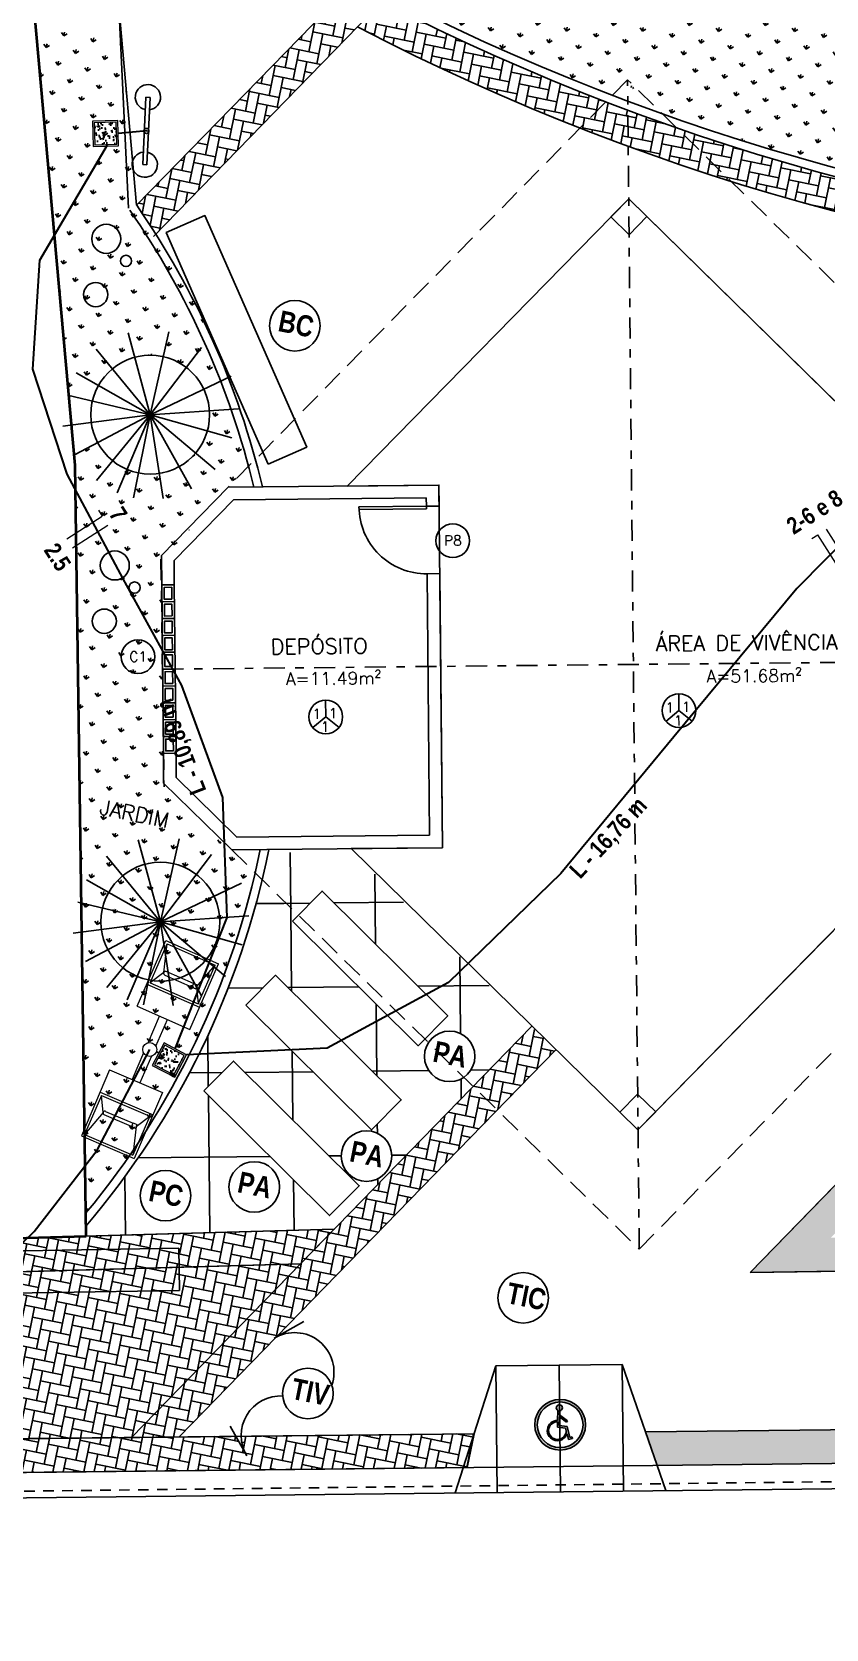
# Model space of a CAD drawing. Header units: millimetres. Extents: x 2181 to 2351, y -493 to -361.
# Drawn here: x 2197.59 to 2207.01, y -463.07 to -444.13 of the extents above; entities that cross this region are included whole.
import ezdxf
from ezdxf.enums import TextEntityAlignment as Align

# ---------------------------------------------------------------- set-up
doc = ezdxf.new("R2010")
doc.units = ezdxf.units.MM
doc.header["$LTSCALE"] = 0.5
doc.header["$MEASUREMENT"] = 0
for name, pattern in [('DASHDOT', [1, 0.5, -0.25, 0, -0.25]), ('DASHED', [0.75, 0.5, -0.25]), ('HIDDEN', [0.375, 0.25, -0.125])]:
    doc.linetypes.add(name, pattern=pattern)
for name, color, linetype in [('1', 1, 'CONTINUOUS'), ('DEMOLIR', 253, 'HIDDEN'), ('EIXO', 253, 'DASHDOT'), ('HACH', 8, 'CONTINUOUS'), ('HACHURA', 253, 'CONTINUOUS'), ('LAY', 7, 'CONTINUOUS'), ('P01', 1, 'CONTINUOUS'), ('P1', 1, 'CONTINUOUS'), ('P2', 2, 'CONTINUOUS'), ('P3', 3, 'CONTINUOUS'), ('P6', 4, 'CONTINUOUS'), ('PROJEÇÃO', 1, 'DASHED'), ('PVISTA', 1, 'CONTINUOUS'), ('TEXT', 3, 'CONTINUOUS'), ('TEXTO', 3, 'CONTINUOUS'), ('VEGETAÇÃO', 2, 'CONTINUOUS')]:
    doc.layers.add(name, color=color, linetype=linetype)
for name, color, linetype, lineweight in [('ALVENARIA', 4, 'CONTINUOUS', 40), ('Det', 3, 'CONTINUOUS', 9), ('EL-Fios', 7, 'CONTINUOUS', 20), ('EL-Textos fios', 7, 'CONTINUOUS', 20), ('ELETRODUTO', 4, 'CONTINUOUS', 30)]:
    doc.layers.add(name, color=color, linetype=linetype, lineweight=lineweight)
doc.styles.add('ARIAL', font='ARIALNB.TTF')
doc.styles.add('ROMANS', font='romans')
pattern_1 = [(78.57352, (216.0101, 199.7031), (-0.138251635, 0.208294228), [0.046875, -0.30667839]), (33.57352, (216.0101, 199.7031), (-0.138251635, 0.208294228), [0.046875, -0.203125]), (123.57352, (216.0101, 199.7031), (-0.208294228, -0.138251635), [0.046875, -0.203125])]
pattern_2 = [(78.57352, (216.0101, 199.7031), (-0.093848322, 0.1413948106), [0.36, -0.12]), (168.57352, (216.03388, 199.82072), (-0.093848322, 0.1413948106), [0.36, -0.12])]
pattern_3 = [(0.57352, (216.0101, 199.7031), (-0.01000964, 0.9999499), []), (90.57352, (216.0101, 199.7031), (-0.9999499, -0.01000964), [])]

# ---------------------------------------------------------------- blocks, each defined once
blk = doc.blocks.new('A$C44756B37')
at = {"layer": 'PVISTA'}
for p, q in [((0.126, 0.484), (0.143, 0.324)), ((0.146, 0.304), (0.155, 0.219)), ((0.155, 0.483), (0.162, 0.42)), ((0.162, 0.42), (0.302, 0.338)), ((0.166, 0.385), (0.181, 0.248)), ((0.166, 0.385), (0.287, 0.314)), ((0.302, 0.338), (0.287, 0.314)), ((0.155, 0.219), (0.287, 0.219)), ((0.181, 0.248), (0.306, 0.248)), ((0.287, 0.219), (0.304, 0.177)), ((0.306, 0.248), (0.375, 0.079)), ((0.322, 0.133), (0.359, 0.042)), ((0.359, 0.042), (0.42, 0.067)), ((0.375, 0.079), (0.409, 0.093)), ((0.409, 0.093), (0.42, 0.067))]:
    blk.add_line(p, q, dxfattribs=at)
blk.add_lwpolyline([(0.146, 0.304, 2.388986), (0.304, 0.177, -0.830114)], format="xyb", dxfattribs=at)
for centre, radius, start, end in [((0.143, 0.53), 0.0491, 284.7935, 250.3107), ((0.162, 0.163), 0.163, 96.6867, 349.3931)]:
    blk.add_arc(centre, radius, start, end, dxfattribs=at)
blk = doc.blocks.new('A$C6E743D22')
at = {"layer": '1', "ltscale": 3}
h = blk.add_hatch(color=256, dxfattribs=at)
h.paths.add_polyline_path([(0, 0.408, 1), (0.816, 0.408, 1)])
h.paths.add_polyline_path([(0.776, 0.408, -1), (0.04, 0.408, -1)], flags=16)
h.paths.add_polyline_path([(0.624, 0.24), (0.635, 0.213), (0.574, 0.188), (0.537, 0.279, -0.360974), (0.377, 0.147, -0.943286), (0.359, 0.471), (0.341, 0.631, -6.596073), (0.37, 0.63), (0.377, 0.567), (0.517, 0.485), (0.502, 0.46), (0.381, 0.531), (0.396, 0.395), (0.522, 0.395), (0.59, 0.226)], flags=0)
h.paths.add_polyline_path([(0.519, 0.324, -2.386956), (0.361, 0.451), (0.37, 0.366), (0.502, 0.366)], flags=0)
h = blk.add_hatch(color=256, dxfattribs=at)
h.paths.add_polyline_path([(0.37, 0.63), (0.377, 0.567), (0.517, 0.485), (0.502, 0.46), (0.381, 0.531), (0.396, 0.395), (0.522, 0.395), (0.59, 0.226), (0.624, 0.24), (0.635, 0.213), (0.574, 0.188), (0.537, 0.279, -0.360974), (0.377, 0.147, -0.943286), (0.359, 0.471), (0.341, 0.631, -6.596073)])
h.paths.add_polyline_path([(0.519, 0.324), (0.502, 0.366), (0.37, 0.366), (0.361, 0.451, 2.386956)])
at = {"layer": 'TEXT'}
for radius in [0.408, 0.368]:
    blk.add_circle((0.408, 0.408), radius, dxfattribs=at)
at = {"layer": 'HACH', "ltscale": 3}
blk.add_blockref('A$C44756B37', (0.215, 0.147), dxfattribs=at)
blk = doc.blocks.new('A$C206D7CE9')
at = {"layer": 'HACH', "ltscale": 3, "xscale": 5.510876380422942, "yscale": 5.510876380422942, "zscale": 5.510876380422942}
blk.add_blockref('A$C6E743D22', (0, 0), dxfattribs=at)
blk = doc.blocks.new('A$C53B24436')
at = {"layer": 'PVISTA', "xscale": 0.2675669915776192, "yscale": 0.2675669915776192, "zscale": 0.2675669915776192, "rotation": 16.99718398011538}
blk.add_blockref('A$C206D7CE9', (-0.065, 0.028), dxfattribs=at)
blk = doc.blocks.new('FG')
at = {"layer": 'Det', "color": 7}
for p, q in [((-0.084, 0.678), (0.759, 0.783)), ((0.759, 0.783), (0.844, 0.105)), ((0.759, 0.783), (0.844, 0.105)), ((-0.9, 0.573), (-1.743, 0.462)), ((-0.9, 0.573), (-0.811, -0.104)), ((-0.084, 0.678), (0, 0)), ((0.2, 0.713), (0.284, 0.035)), ((0.233, 0.687), (0.733, 0.749)), ((0.42, 0.611), (0.233, 0.687)), ((0.233, 0.687), (0.31, 0.069)), ((0.401, 0.586), (0.445, 0.235)), ((0.42, 0.611), (0.733, 0.749)), ((0.488, 0.241), (0.445, 0.592)), ((0.733, 0.749), (0.81, 0.131)), ((-1.743, 0.462), (-1.654, -0.215)), ((-1.743, 0.462), (-1.654, -0.215)), ((-1.209, 0.502), (-1.709, 0.437)), ((-1.371, 0.381), (-1.709, 0.437)), ((-1.709, 0.437), (-1.628, -0.181)), ((-1.371, 0.381), (-1.209, 0.502)), ((-1.209, 0.502), (-1.128, -0.115)), ((-1.184, 0.536), (-1.094, -0.141)), ((-0.389, 0.346), (-0.048, 0.389)), ((-1.344, 0.006), (-1.39, 0.357)), ((-1.347, 0.363), (-1.3, 0.012)), ((-0.521, 0.329), (-0.862, 0.284)), ((-0.508, 0.23), (-0.849, 0.185)), ((-0.377, 0.247), (-0.036, 0.289)), ((0, 0), (0.844, 0.105)), ((0.473, 0.188), (0.31, 0.069)), ((0.31, 0.069), (0.81, 0.131)), ((0.473, 0.188), (0.81, 0.131)), ((-0.811, -0.104), (-1.654, -0.215)), ((-1.316, -0.04), (-1.628, -0.181)), ((-1.128, -0.115), (-1.628, -0.181)), ((-1.316, -0.04), (-1.128, -0.115))]:
    blk.add_line(p, q, dxfattribs=at)
for points in [[(0.448, 0.185), (0.497, 0.191), (0.491, 0.241), (0.442, 0.235)], [(-1.291, -0.037), (-1.34, -0.044), (-1.347, 0.006), (-1.297, 0.012)]]:
    blk.add_lwpolyline(points, close=True, dxfattribs=at)
blk.add_circle((-0.449, 0.288), 0.0829, dxfattribs=at)
for centre, start, end in [((0.423, 0.589), 7.0793, 187.0793), ((-1.368, 0.36), 7.5067, 187.5067)]:
    blk.add_arc(centre, 0.022, start, end, dxfattribs=at)
blk = doc.blocks.new('POSTE_pl')
at = {"layer": 'LAY'}
for p, q in [((768.303, -562.559), (769.103, -562.559)), ((768.303, -562.559), (768.303, -562.609)), ((768.703, -562.559), (768.703, -562.609)), ((769.103, -562.559), (769.103, -562.609)), ((768.303, -562.609), (769.103, -562.609))]:
    blk.add_line(p, q, dxfattribs=at)
blk.add_circle((768.703, -562.584), 0.03, dxfattribs=at)
for centre, start, end in [((768.303, -562.584), 9.5941, 350.4059), ((769.103, -562.584), 189.5941, 170.4059)]:
    blk.add_arc(centre, 0.15, start, end, dxfattribs=at)
blk = doc.blocks.new('FN')
at = {"layer": 'EL-Fios'}
for p, q in [((2194.346, -451.357), (2194.513, -451.357)), ((2194.513, -452.357), (2194.513, -451.357)), ((2194.763, -452.357), (2194.763, -451.357))]:
    blk.add_line(p, q, dxfattribs=at)
blk = doc.blocks.new('GDS')
at = {"layer": 'ELETRODUTO'}
h = blk.add_hatch(color=3, dxfattribs=at)
h.dxf.hatch_style = 1
h.paths.add_polyline_path([(2194.837, -455.302), (2195.103, -455.441), (2195.242, -455.175), (2194.976, -455.036)])
h.paths.add_polyline_path([(2194.984, -455.063), (2195.215, -455.183), (2195.094, -455.414), (2194.864, -455.294)], flags=16)
h = blk.add_hatch(dxfattribs=at)
h.set_pattern_fill('AR-CONC', color=3, scale=0.02, angle=196)
h.set_pattern_definition([(246, (0, 0), (-0.1413543144, -0.027476495), [0.015, -0.165]), (191, (0, 0), (0.068141719, -0.136961687), [0.012, -0.132]), (296.4514445, (-0.01178, -0.00229), (-0.073212596, -0.164438181), [0.012748038, -0.140228422]), (242.1842, (0.01103, -0.03845), (-0.214304302, -0.027012847), [0.0225, -0.2475]), (292.635635, (-0.00683, -0.0407), (-0.12599025, -0.23880213), [0.019122068, -0.210342752]), (187.184164, (0.01103, -0.03845), (-0.12599025, -0.23880213), [0.018, -0.198]), (217, (-0.01096, -0.03435), (-0.1369521383, 0.044498447), [0.015, -0.165]), (162, (-0.01096, -0.03435), (-0.006802254, -0.152825151), [0.012, -0.132]), (267.451445, (-0.02237, -0.03064), (-0.1437543905, -0.1083267034), [0.012748038, -0.140228422]), (233.5, (0, 0), (0.0160138357, -0.0646699642), [0, -0.1304, 0, -0.134, 0, -0.1325]), (203.5, (0, 0), (-0.0288328137, -0.0903289326), [0, -0.0764, 0, -0.1274, 0, -0.0505]), (163.5, (0.04287, 0.012293), (-0.1038720051, -0.0250920541), [0, -0.05, 0, -0.156, 0, -0.207]), (153.5, (0.0621, 0.01781), (-0.1066003707, -0.0513949958), [0, -0.065, 0, -0.1036, 0, -0.147])])
h.paths.add_polyline_path([(2195.215, -455.183), (2194.984, -455.063), (2194.864, -455.294), (2195.094, -455.414)])
at = {"layer": 'ELETRODUTO', "color": 3, "lineweight": 0}
for points in [[(2194.837, -455.302), (2195.103, -455.441), (2195.242, -455.175), (2194.976, -455.036)], [(2194.864, -455.294), (2195.094, -455.414), (2195.215, -455.183), (2194.984, -455.063)]]:
    blk.add_lwpolyline(points, close=True, dxfattribs=at)

msp = doc.modelspace()

# ---------------------------------------------------------------- hatches: boundary and pattern name
at = {"layer": 'HACHURA'}
h = msp.add_hatch(dxfattribs=at)
h.set_pattern_fill('NET', color=252, scale=8, angle=0.5735, style=0)
h.set_pattern_definition(pattern_3)
h.paths.add_polyline_path([(2201.381, -453.851), (2200.391, -453.865), (2200.32, -454.214), (2200.734, -454.618), (2201.03, -454.319), (2202.521, -455.798), (2202.239, -456.082), (2202.285, -456.126, -0.845196), (2202.837, -456.339, -0.205316), (2202.702, -456.533), (2202.815, -456.643), (2203.513, -455.926)])
h = msp.add_hatch(dxfattribs=at)
h.set_pattern_fill('NET', color=252, scale=8, angle=0.5735, style=0)
h.set_pattern_definition(pattern_3)
h.paths.add_polyline_path([(2198.23, -458.289), (2198.232, -458.411), (2201.174, -458.329), (2202.815, -456.643), (2202.702, -456.533, -0.659316), (2202.249, -456.22, -0.083896), (2202.285, -456.126), (2202.239, -456.082), (2202.169, -456.153), (2200.678, -454.674), (2200.734, -454.618), (2200.313, -454.208, -0.116701)])
h.paths.add_polyline_path([(2201.471, -457.813), (2201.119, -458.168), (2199.628, -456.689), (2199.98, -456.334)], flags=16)
h.paths.add_polyline_path([(2200.126, -455.672), (2200.478, -455.317), (2201.969, -456.796), (2201.617, -457.151)], flags=16)
h.paths.add_polyline_path([(2200.519, -457.888, -1), (2199.931, -457.769, -1)], flags=16)
h.paths.add_polyline_path([(2201.851, -457.521, -1), (2201.263, -457.402, -1)], flags=16)
h.paths.add_polyline_path([(2201.271, -457.57), (2201.783, -457.673), (2201.857, -457.306), (2201.345, -457.202)], flags=24)
h.paths.add_polyline_path([(2199.939, -457.936), (2200.452, -458.04), (2200.526, -457.672), (2200.014, -457.569)], flags=24)
h = msp.add_hatch(dxfattribs=at)
h.set_pattern_fill('AR-HBONE', color=252, scale=0.03, angle=33.5735, style=0)
h.set_pattern_definition(pattern_2)
h.paths.add_polyline_path([(2188.05, -459.095), (2188.048, -460.918), (2198.769, -460.799), (2200.773, -458.74)])
h.paths.add_polyline_path([(2193.587, -459.852, -1), (2192.987, -459.852, -1)], flags=16)
h.paths.add_polyline_path([(2192.997, -459.966), (2193.576, -460.083), (2193.653, -459.703), (2193.074, -459.586)], flags=24)
at = {"layer": 'P01'}
h = msp.add_hatch(dxfattribs=at)
h.set_pattern_fill('AR-HBONE', color=252, scale=0.03, angle=33.5735, style=0)
h.set_pattern_definition(pattern_2)
h.paths.add_polyline_path([(2198.83, -446.185, -0.010286), (2199.056, -446.527), (2201.742, -443.768), (2201.737, -443.768), (2201.766, -443.169)])
h = msp.add_hatch(dxfattribs=at)
h.set_pattern_fill('AR-HBONE', color=252, scale=0.03, angle=33.5735, style=0)
h.set_pattern_definition(pattern_2)
h.paths.add_polyline_path([(2212.633, -447.132), (2213.005, -446.749, -0.108462), (2201.74, -443.769), (2201.448, -444.069, 0.106324)])
h = msp.add_hatch(dxfattribs=at)
h.set_pattern_fill('AR-HBONE', color=252, scale=0.03, angle=33.5735, style=0)
h.set_pattern_definition(pattern_2)
h.paths.add_polyline_path([(2214.054, -450.676), (2206.106, -458.843), (2222.29, -458.613)])
h.paths.add_polyline_path([(2215.786, -452.905), (2212.396, -452.953), (2214.067, -451.236)], flags=16)
h.paths.add_polyline_path([(2216.199, -453.299), (2221.313, -458.227), (2207.067, -458.429), (2212.002, -453.359)], flags=16)
h = msp.add_hatch(dxfattribs=at)
h.set_pattern_fill('AR-HBONE', color=252, scale=0.03, angle=33.5735, style=0)
h.set_pattern_definition(pattern_2)
h.paths.add_polyline_path([(2198.769, -460.799), (2199.334, -460.793), (2203.8, -456.205), (2203.513, -455.926)])
h = msp.add_hatch(dxfattribs=at)
h.set_pattern_fill('AR-HBONE', color=252, scale=0.03, angle=33.5735, style=0)
h.set_pattern_definition(pattern_2)
h.paths.add_polyline_path([(2200.773, -458.74), (2201.174, -458.329), (2188.05, -458.695), (2188.05, -459.095)])
h = msp.add_hatch(dxfattribs=at)
h.set_pattern_fill('AR-HBONE', color=252, scale=0.03, angle=33.5735, style=0)
h.set_pattern_definition(pattern_2)
h.paths.add_polyline_path([(2223.516, -460.925), (2223.645, -460.524), (2204.866, -460.731), (2205.004, -461.13)])
h = msp.add_hatch(dxfattribs=at)
h.set_pattern_fill('AR-HBONE', color=252, scale=0.03, angle=33.5735, style=0)
h.set_pattern_definition(pattern_2)
h.paths.add_polyline_path([(2202.752, -461.155), (2202.833, -460.754), (2200.07, -460.785, 0.116031), (2200.123, -460.992), (2200.136, -461.016, -0.014363), (2200.123, -460.992), (2200.007, -460.785), (2188.048, -460.918), (2188.048, -461.318)])
at = {"layer": 'VEGETAÇÃO'}
h = msp.add_hatch(dxfattribs=at)
h.set_pattern_fill('GRASS', color=252, scale=0.25, angle=-11.4265, style=0)
h.set_pattern_definition(pattern_1)
h.paths.add_polyline_path([(2208.867, -445.829), (2208.804, -446.139, 0.039177), (2213.01, -446.649), (2213.031, -446.155, -0.366075), (2212.592, -445.357, -0.279417), (2213.088, -444.819), (2213.112, -444.252), (2201.977, -443.778, 0.025205), (2204.472, -444.881), (2204.628, -444.721), (2204.991, -445.074, 0.036602), (2208.804, -446.139)])
h = msp.add_hatch(dxfattribs=at)
h.set_pattern_fill('GRASS', color=252, scale=0.25, angle=-11.4265, style=0)
h.set_pattern_definition(pattern_1)
h.paths.add_polyline_path([(2198.368, -448.999), (2198.091, -449.147), (2198.102, -449.269), (2198.137, -451.745), (2199.137, -451.731), (2199.119, -450.382), (2200.165, -449.307, 0.01864), (2199.949, -448.605), (2199.694, -448.622, -0.066446), (2199.682, -448.808, -0.704095)])
h.paths.add_polyline_path([(2198.739, -450.491, -1), (2198.402, -450.423, -1)], flags=16)
h.paths.add_polyline_path([(2198.87, -450.733, -1), (2198.74, -450.706, -1)], flags=16)
h.paths.add_polyline_path([(2198.587, -451.146, -1), (2198.304, -451.089, -1)], flags=16)
h = msp.add_hatch(dxfattribs=at)
h.set_pattern_fill('GRASS', color=252, scale=0.25, angle=-11.4265, style=0)
h.set_pattern_definition(pattern_1)
h.paths.add_polyline_path([(2200.23, -454.127), (2199.155, -453.081), (2199.137, -451.731), (2198.137, -451.745), (2198.228, -458.136, 0.115257)])

# ---------------------------------------------------------------- linework, layer by layer
at = {"layer": 'ALVENARIA', "color": 252, "elevation": 22.939}
for points in [[(2198.232, -458.411), (2198.102, -449.269), (2197.616, -443.847)], [(2188.05, -458.695), (2198.232, -458.411)]]:
    msp.add_lwpolyline(points, dxfattribs=at)
at = {"layer": 'DEMOLIR', "color": 252}
msp.add_line((2188.048, -461.546, 24.028), (2211.167, -461.276, 24.028), dxfattribs=at)
at = {"layer": 'EIXO', "color": 252}
for p, q in [((2204.792, -458.566, 22.689), (2204.653, -444.696, 22.689)), ((2199.137, -451.687, 22.689), (2211.657, -451.562, 22.689))]:
    msp.add_line(p, q, dxfattribs=at)
at = {"layer": 'ELETRODUTO'}
for points in [[(2198.612, -445.33), (2198.95, -445.298)], [(2199.288, -456.189), (2199.905, -454.634), (2199.853, -453.21), (2199.365, -451.882), (2198.671, -450.616), (2198.005, -449.376), (2197.597, -448.128), (2197.68, -446.838), (2198.484, -445.47)], [(2212.932, -446.47), (2210.41, -447.534), (2208.358, -449.016), (2206.66, -450.731), (2205.201, -452.491), (2203.863, -454.11), (2202.531, -455.402), (2201.089, -456.181), (2199.421, -456.259)], [(2193.416, -463.071), (2193.822, -462.072), (2194.415, -461.248), (2195.142, -460.533), (2195.953, -459.859), (2196.794, -459.156), (2197.614, -458.357), (2198.362, -457.393), (2198.985, -456.198)], [(2199.103, -456.238), (2199.06, -456.228)]]:
    msp.add_lwpolyline(points, dxfattribs=at)
at = {"layer": 'HACHURA', "color": 252}
for p, q in [((2200.462, -459.622), (2200.814, -459.424)), ((2203.841, -459.943, 23.848), (2203.858, -461.443, 24.028)), ((2200.136, -461.016), (2199.939, -460.663))]:
    msp.add_line(p, q, dxfattribs=at)
for centre, start, end in [((2200.702, -460.024), 340.7445, 120.9019), ((2200.539, -460.775), 87.0005, 210.9019)]:
    msp.add_arc(centre, 0.469, start, end, dxfattribs=at)
at = {"layer": 'P1', "color": 252}
for p, q in [((2201.766, -443.169, 23.401), (2198.83, -446.185, 23.401)), ((2201.742, -443.768, 23.401), (2199.029, -446.554, 23.401)), ((2204.667, -446.11, 22.689), (2201.329, -449.515, 22.689)), ((2210.243, -451.576, 22.689), (2204.667, -446.11, 22.689)), ((2199.127, -450.687, 22.689), (2199.147, -452.687, 22.689)), ((2199.297, -452.685, 22.689), (2199.277, -450.685, 22.689)), ((2206.106, -458.843, 22.689), (2214.054, -450.676, 22.689)), ((2199.279, -450.885, 22.689), (2199.129, -450.887, 22.689)), ((2199.281, -451.085, 22.689), (2199.131, -451.087, 22.689)), ((2199.283, -451.285, 22.689), (2199.133, -451.287, 22.689)), ((2199.285, -451.485, 22.689), (2199.135, -451.487, 22.689)), ((2199.287, -451.685, 22.689), (2199.137, -451.687, 22.689)), ((2204.777, -457.152, 22.689), (2210.243, -451.576, 22.689)), ((2199.289, -451.885, 22.689), (2199.139, -451.887, 22.689)), ((2199.291, -452.085, 22.689), (2199.141, -452.087, 22.689)), ((2201.074, -452.253, 22.689), (2201.072, -452.053, 22.689)), ((2205.263, -452.178, 22.689), (2205.261, -451.978, 22.689)), ((2199.293, -452.285, 22.689), (2199.143, -452.287, 22.689)), ((2201.074, -452.253, 22.689), (2200.92, -452.38, 22.689)), ((2201.074, -452.253, 22.689), (2201.231, -452.377, 22.689)), ((2205.263, -452.178, 22.689), (2205.109, -452.306, 22.689)), ((2205.263, -452.178, 22.689), (2205.42, -452.303, 22.689)), ((2199.295, -452.485, 22.689), (2199.145, -452.487, 22.689)), ((2201.373, -453.815, 22.689), (2204.777, -457.152, 22.689)), ((2203.513, -455.926, 23.401), (2198.769, -460.799, 23.401)), ((2203.8, -456.205, 23.401), (2199.334, -460.793, 23.401)), ((2198.232, -458.411, 22.939), (2201.174, -458.329, 22.939)), ((2188.05, -459.095, 22.939), (2200.773, -458.74, 22.939)), ((2206.106, -458.843, 18.06), (2222.29, -458.613, 7.098)), ((2204.866, -460.731, 24.028), (2223.645, -460.524, 24.028)), ((2188.048, -460.918, 24.028), (2202.833, -460.754, 24.028))]:
    msp.add_line(p, q, dxfattribs=at)
for points, elevation in [([(2206.106, -458.843), (2214.054, -450.676), (2222.29, -458.613), (2206.106, -458.843)], 18.06), ([(2188.05, -459.095), (2188.05, -458.695), (2201.174, -458.329), (2200.773, -458.74), (2188.05, -459.095)], 22.939), ([(2188.048, -460.918), (2188.05, -459.095), (2200.773, -458.74), (2198.769, -460.799), (2188.048, -460.918)], 24.028), ([(2188.048, -461.318), (2188.048, -460.918), (2202.833, -460.754), (2202.752, -461.155), (2188.048, -461.318)], 24.028)]:
    msp.add_lwpolyline(points, dxfattribs=dict(at, elevation=elevation))
for centre, radius in [((2200.707, -447.614), 0.3), ((2202.58, -450.163, 22.689), 0.2), ((2198.846, -451.539, 22.689), 0.2), ((2201.074, -452.253, 22.689), 0.2), ((2205.263, -452.178, 22.689), 0.2), ((2202.543, -456.279), 0.3), ((2201.557, -457.462), 0.3), ((2199.172, -457.931), 0.3), ((2200.225, -457.828), 0.3), ((2203.415, -459.143), 0.3), ((2200.862, -460.278), 0.3)]:
    msp.add_circle(centre, radius, dxfattribs=at)
for centre, radius, start, end in [((2214.161, -419.599, 23.401), 27.575, 242.5486, 292.5057), ((2202.267, -449.755, 22.689), 0.8, 180.5735, 270.5735)]:
    msp.add_arc(centre, radius, start, end, dxfattribs=at)
at = {"layer": 'P2', "color": 252, "elevation": 22.689}
msp.add_lwpolyline([(2204.777, -457.152), (2201.373, -453.815), (2202.458, -453.804), (2202.415, -449.504), (2201.329, -449.515), (2204.667, -446.11), (2210.243, -451.576), (2204.777, -457.152)], dxfattribs=at)
at = {"layer": 'P2', "color": 252}
for points in [[(2200.39, -449.254), (2200.848, -449.053), (2199.639, -446.307), (2199.181, -446.509)], [(2199.628, -456.689), (2201.119, -458.168), (2201.471, -457.813), (2199.98, -456.334)], [(2199.338, -459.054), (2199.33, -458.554), (2196.33, -458.604), (2196.338, -459.104)]]:
    msp.add_lwpolyline(points, close=True, dxfattribs=at)
at = {"layer": 'P2', "color": 252, "elevation": 22.689}
for points in [[(2202.267, -449.755), (2201.467, -449.763), (2201.468, -449.793), (2202.268, -449.785)], [(2199.248, -450.856), (2199.247, -450.716), (2199.157, -450.717), (2199.158, -450.857)], [(2199.25, -451.056), (2199.249, -450.916), (2199.159, -450.917), (2199.16, -451.057)], [(2199.252, -451.256), (2199.251, -451.116), (2199.161, -451.117), (2199.162, -451.257)], [(2199.254, -451.456), (2199.253, -451.316), (2199.163, -451.317), (2199.164, -451.457)], [(2199.256, -451.656), (2199.255, -451.516), (2199.165, -451.517), (2199.166, -451.657)], [(2199.258, -451.856), (2199.257, -451.716), (2199.167, -451.717), (2199.168, -451.857)], [(2199.26, -452.056), (2199.259, -451.916), (2199.169, -451.917), (2199.17, -452.057)], [(2199.262, -452.256), (2199.261, -452.116), (2199.171, -452.117), (2199.172, -452.257)], [(2199.264, -452.456), (2199.263, -452.316), (2199.173, -452.317), (2199.174, -452.457)], [(2199.266, -452.656), (2199.265, -452.516), (2199.175, -452.517), (2199.176, -452.656)], [(2200.678, -454.674), (2202.169, -456.153), (2202.521, -455.798), (2201.03, -454.319)], [(2200.126, -455.672), (2201.617, -457.151), (2201.969, -456.796), (2200.478, -455.317)]]:
    msp.add_lwpolyline(points, close=True, dxfattribs=at)
at = {"layer": 'P3', "color": 252}
for p, q in [((2198.619, -443.828, 23.401), (2198.83, -446.185, 23.401)), ((2198.619, -443.828, 23.401), (2198.732, -446.218, 23.401)), ((2202.608, -461.456, 24.028), (2203.091, -459.951, 23.848)), ((2203.091, -459.951, 23.848), (2204.591, -459.934, 23.848)), ((2203.091, -459.951, 23.848), (2203.108, -461.451, 24.028)), ((2204.591, -459.934, 23.848), (2204.607, -461.434, 24.028)), ((2204.591, -459.934, 23.848), (2204.607, -461.434, 24.028)), ((2204.591, -459.934, 23.848), (2205.107, -461.429, 24.028)), ((2188.048, -461.318, 24.028), (2231.962, -460.832, 24.028)), ((2188.048, -461.618, 24.028), (2231.965, -461.132, 24.028))]:
    msp.add_line(p, q, dxfattribs=at)
for centre, radius, start, end in [((2214.161, -419.599, 23.401), 27.175, 242.7949, 292.3327), ((2214.161, -419.599, 23.401), 27.075, 243.2576, 291.8701), ((2190.648, -451.847, 22.939), 9.85, 13.627, 34.6792), ((2190.648, -451.847, 22.939), 9.95, 13.4936, 34.6792), ((2190.648, -451.847, 22.939), 9.85, 320.3162, 348.4107), ((2190.648, -451.847, 22.939), 9.95, 319.6465, 348.5348)]:
    msp.add_arc(centre, radius, start, end, dxfattribs=at)
at = {"layer": 'P6', "color": 252}
for p, q in [((2199.915, -449.529, 22.689), (2199.123, -450.337, 22.689)), ((2199.979, -449.678, 22.689), (2199.274, -450.398, 22.689)), ((2199.915, -449.529, 22.689), (2202.415, -449.504, 22.689)), ((2199.979, -449.678, 22.689), (2202.266, -449.655, 22.689)), ((2202.266, -449.655, 22.689), (2202.267, -449.755, 22.689)), ((2202.415, -449.504, 22.689), (2202.417, -449.754, 22.689)), ((2202.267, -449.755, 22.689), (2202.417, -449.754, 22.689)), ((2199.123, -450.337, 22.689), (2199.127, -450.687, 22.689)), ((2199.274, -450.398, 22.689), (2199.277, -450.685, 22.689)), ((2202.275, -450.555, 22.689), (2202.425, -450.554, 22.689)), ((2202.275, -450.555, 22.689), (2202.306, -453.655, 22.689)), ((2202.425, -450.554, 22.689), (2202.458, -453.804, 22.689)), ((2199.127, -450.687, 22.689), (2199.277, -450.685, 22.689)), ((2199.147, -452.687, 22.689), (2199.297, -452.685, 22.689)), ((2199.147, -452.687, 22.689), (2199.15, -453.037, 22.689)), ((2199.297, -452.685, 22.689), (2199.3, -452.973, 22.689)), ((2199.15, -453.037, 22.689), (2199.958, -453.829, 22.689)), ((2199.3, -452.973, 22.689), (2200.019, -453.678, 22.689)), ((2200.019, -453.678, 22.689), (2202.306, -453.655, 22.689)), ((2199.958, -453.829, 22.689), (2202.458, -453.804, 22.689))]:
    msp.add_line(p, q, dxfattribs=at)
at = {"layer": 'P6', "color": 252, "elevation": 22.689}
for points in [[(2204.671, -446.534), (2204.881, -446.32), (2204.667, -446.11), (2204.457, -446.324)], [(2204.777, -457.152), (2204.987, -456.938), (2204.773, -456.728), (2204.563, -456.942)]]:
    msp.add_lwpolyline(points, close=True, dxfattribs=at)
at = {"layer": 'PROJEÇÃO', "color": 252}
for p, q in [((2204.653, -444.696, 22.689), (2199.915, -449.529, 22.689)), ((2211.657, -451.562, 22.689), (2204.653, -444.696, 22.689)), ((2199.119, -450.382, 22.689), (2199.155, -453.081, 22.689)), ((2204.792, -458.566, 22.689), (2211.657, -451.562, 22.689)), ((2199.958, -453.829, 22.689), (2204.792, -458.566, 22.689))]:
    msp.add_line(p, q, dxfattribs=at)
at = {"layer": 'VEGETAÇÃO', "color": 252}
for p, q in [((2197.966, -444.176), (2197.94, -444.137)), ((2197.966, -444.176), (2197.975, -444.131)), ((2197.966, -444.176), (2198.005, -444.151)), ((2197.757, -444.315), (2197.731, -444.276)), ((2197.757, -444.315), (2197.767, -444.269)), ((2197.757, -444.315), (2197.796, -444.289)), ((2198.104, -444.385), (2198.078, -444.346)), ((2198.104, -444.385), (2198.113, -444.339)), ((2198.104, -444.385), (2198.143, -444.359)), ((2198.312, -444.247), (2198.286, -444.207)), ((2198.312, -444.247), (2198.322, -444.201)), ((2198.312, -444.247), (2198.351, -444.221)), ((2198.659, -444.317), (2198.633, -444.278)), ((2198.659, -444.317), (2198.661, -444.304)), ((2198.659, -444.317), (2198.662, -444.314)), ((2197.896, -444.523), (2197.87, -444.484)), ((2197.896, -444.523), (2197.905, -444.477)), ((2197.896, -444.523), (2197.935, -444.497)), ((2198.242, -444.593), (2198.216, -444.554)), ((2198.242, -444.593), (2198.251, -444.547)), ((2198.45, -444.455), (2198.425, -444.416)), ((2198.45, -444.455), (2198.46, -444.409)), ((2198.45, -444.455), (2198.49, -444.429)), ((2197.689, -444.654), (2197.697, -444.615)), ((2197.689, -444.66), (2197.726, -444.635)), ((2198.034, -444.731), (2198.008, -444.692)), ((2198.034, -444.731), (2198.043, -444.685)), ((2198.034, -444.731), (2198.073, -444.705)), ((2198.242, -444.593), (2198.281, -444.567)), ((2198.38, -444.801), (2198.39, -444.755)), ((2198.589, -444.663), (2198.563, -444.624)), ((2198.589, -444.663), (2198.598, -444.617)), ((2198.589, -444.663), (2198.628, -444.637)), ((2197.826, -444.87), (2197.8, -444.831)), ((2197.826, -444.87), (2197.835, -444.824)), ((2197.826, -444.87), (2197.865, -444.844)), ((2198.172, -444.94), (2198.146, -444.901)), ((2198.172, -444.94), (2198.181, -444.894)), ((2198.172, -444.94), (2198.211, -444.914)), ((2198.38, -444.801), (2198.355, -444.762)), ((2198.38, -444.801), (2198.419, -444.775)), ((2198.71, -444.846), (2198.701, -444.832)), ((2197.964, -445.078), (2197.938, -445.039)), ((2197.964, -445.078), (2197.973, -445.032)), ((2197.964, -445.078), (2198.003, -445.052)), ((2198.31, -445.148), (2198.284, -445.109)), ((2198.31, -445.148), (2198.32, -445.102)), ((2198.31, -445.148), (2198.349, -445.122)), ((2198.519, -445.01), (2198.493, -444.971)), ((2198.519, -445.01), (2198.528, -444.964)), ((2198.519, -445.01), (2198.558, -444.984)), ((2197.756, -445.216), (2197.737, -445.188)), ((2197.756, -445.216), (2197.765, -445.17)), ((2197.756, -445.216), (2197.795, -445.19)), ((2198.102, -445.286), (2198.076, -445.247)), ((2198.102, -445.286), (2198.111, -445.24)), ((2198.102, -445.286), (2198.141, -445.26)), ((2198.449, -445.356), (2198.423, -445.317)), ((2198.449, -445.356), (2198.458, -445.31)), ((2198.657, -445.218), (2198.631, -445.179)), ((2198.657, -445.218), (2198.666, -445.172)), ((2198.657, -445.218), (2198.696, -445.192)), ((2197.894, -445.424), (2197.868, -445.385)), ((2197.894, -445.424), (2197.903, -445.378)), ((2197.894, -445.424), (2197.933, -445.399)), ((2198.24, -445.494), (2198.214, -445.455)), ((2198.24, -445.494), (2198.25, -445.449)), ((2198.24, -445.494), (2198.279, -445.469)), ((2198.449, -445.356), (2198.488, -445.33)), ((2198.032, -445.633), (2198.006, -445.594)), ((2198.032, -445.633), (2198.041, -445.587)), ((2198.032, -445.633), (2198.071, -445.607)), ((2198.379, -445.703), (2198.353, -445.664)), ((2198.379, -445.703), (2198.388, -445.657)), ((2198.379, -445.703), (2198.418, -445.677)), ((2198.587, -445.565), (2198.561, -445.525)), ((2198.587, -445.565), (2198.596, -445.519)), ((2198.587, -445.565), (2198.626, -445.539)), ((2197.824, -445.771), (2197.798, -445.732)), ((2197.824, -445.771), (2197.833, -445.725)), ((2197.824, -445.771), (2197.863, -445.745)), ((2198.17, -445.841), (2198.144, -445.802)), ((2198.17, -445.841), (2198.18, -445.795)), ((2198.17, -445.841), (2198.209, -445.815)), ((2198.517, -445.911), (2198.491, -445.872)), ((2198.517, -445.911), (2198.526, -445.865)), ((2198.517, -445.911), (2198.556, -445.885)), ((2198.725, -445.773), (2198.699, -445.734)), ((2198.725, -445.773), (2198.734, -445.727)), ((2198.725, -445.773), (2198.764, -445.747)), ((2197.962, -445.979), (2197.936, -445.94)), ((2197.962, -445.979), (2197.971, -445.933)), ((2197.962, -445.979), (2198.001, -445.953)), ((2198.309, -446.049), (2198.283, -446.01)), ((2198.309, -446.049), (2198.318, -446.003)), ((2198.309, -446.049), (2198.348, -446.023)), ((2198.655, -446.119), (2198.629, -446.08)), ((2198.655, -446.119), (2198.664, -446.073)), ((2198.1, -446.188), (2198.074, -446.149)), ((2198.1, -446.188), (2198.11, -446.142)), ((2198.1, -446.188), (2198.139, -446.162)), ((2198.447, -446.258), (2198.421, -446.219)), ((2198.447, -446.258), (2198.456, -446.212)), ((2198.447, -446.258), (2198.486, -446.232)), ((2198.655, -446.119), (2198.694, -446.093)), ((2197.892, -446.326), (2197.866, -446.287)), ((2197.892, -446.326), (2197.901, -446.28)), ((2197.892, -446.326), (2197.931, -446.3)), ((2198.239, -446.396), (2198.213, -446.357)), ((2198.239, -446.396), (2198.248, -446.35)), ((2198.239, -446.396), (2198.278, -446.37)), ((2198.585, -446.466), (2198.559, -446.427)), ((2198.585, -446.466), (2198.594, -446.42)), ((2198.585, -446.466), (2198.624, -446.44)), ((2198.793, -446.328), (2198.767, -446.289)), ((2198.793, -446.328), (2198.803, -446.282)), ((2198.793, -446.328), (2198.832, -446.302)), ((2198.03, -446.534), (2198.004, -446.495)), ((2198.03, -446.534), (2198.04, -446.488)), ((2198.03, -446.534), (2198.069, -446.508)), ((2198.377, -446.604), (2198.351, -446.565)), ((2198.377, -446.604), (2198.386, -446.558)), ((2198.377, -446.604), (2198.416, -446.578)), ((2198.723, -446.674), (2198.697, -446.635)), ((2198.723, -446.674), (2198.733, -446.628)), ((2198.723, -446.674), (2198.762, -446.648)), ((2198.932, -446.536), (2198.906, -446.497)), ((2198.932, -446.536), (2198.941, -446.49)), ((2198.932, -446.536), (2198.971, -446.51)), ((2197.96, -446.881), (2197.969, -446.835)), ((2198.168, -446.742), (2198.143, -446.703)), ((2198.168, -446.742), (2198.178, -446.696)), ((2198.168, -446.742), (2198.208, -446.716)), ((2198.515, -446.812), (2198.489, -446.773)), ((2198.515, -446.812), (2198.524, -446.766)), ((2198.515, -446.812), (2198.554, -446.787)), ((2198.862, -446.882), (2198.871, -446.837)), ((2199.07, -446.744), (2199.044, -446.705)), ((2199.07, -446.744), (2199.079, -446.698)), ((2199.07, -446.744), (2199.109, -446.718)), ((2197.96, -446.881), (2197.934, -446.842)), ((2197.96, -446.881), (2197.999, -446.855)), ((2198.307, -446.951), (2198.281, -446.912)), ((2198.307, -446.951), (2198.316, -446.905)), ((2198.307, -446.951), (2198.346, -446.925)), ((2198.653, -447.021), (2198.627, -446.982)), ((2198.653, -447.021), (2198.663, -446.975)), ((2198.653, -447.021), (2198.692, -446.995)), ((2198.862, -446.882), (2198.836, -446.843)), ((2198.862, -446.882), (2198.901, -446.857)), ((2199.208, -446.953), (2199.182, -446.913)), ((2199.208, -446.953), (2199.217, -446.907)), ((2199.208, -446.953), (2199.247, -446.927)), ((2197.918, -447.209), (2197.929, -447.201)), ((2198.098, -447.089), (2198.073, -447.05)), ((2198.098, -447.089), (2198.108, -447.043)), ((2198.098, -447.089), (2198.137, -447.063)), ((2198.445, -447.159), (2198.419, -447.12)), ((2198.445, -447.159), (2198.454, -447.113)), ((2198.445, -447.159), (2198.484, -447.133)), ((2198.792, -447.229), (2198.766, -447.19)), ((2198.792, -447.229), (2198.801, -447.183)), ((2198.792, -447.229), (2198.831, -447.203)), ((2199, -447.091), (2198.974, -447.052)), ((2199, -447.091), (2199.009, -447.045)), ((2199, -447.091), (2199.039, -447.065)), ((2199.346, -447.161), (2199.32, -447.122)), ((2199.346, -447.161), (2199.356, -447.115)), ((2199.346, -447.161), (2199.385, -447.135)), ((2198.028, -447.435), (2198.002, -447.396)), ((2198.028, -447.435), (2198.038, -447.39)), ((2198.237, -447.297), (2198.211, -447.258)), ((2198.237, -447.297), (2198.246, -447.251)), ((2198.237, -447.297), (2198.276, -447.271)), ((2198.583, -447.367), (2198.557, -447.328)), ((2198.583, -447.367), (2198.593, -447.321)), ((2198.583, -447.367), (2198.622, -447.341)), ((2198.93, -447.437), (2198.904, -447.398)), ((2198.93, -447.437), (2198.939, -447.391)), ((2199.138, -447.299), (2199.112, -447.26)), ((2199.138, -447.299), (2199.147, -447.253)), ((2199.138, -447.299), (2199.177, -447.273)), ((2199.485, -447.369), (2199.459, -447.33)), ((2199.485, -447.369), (2199.494, -447.323)), ((2199.485, -447.369), (2199.521, -447.345)), ((2198.028, -447.435), (2198.067, -447.41)), ((2198.375, -447.506), (2198.349, -447.466)), ((2198.375, -447.506), (2198.384, -447.46)), ((2198.375, -447.506), (2198.414, -447.48)), ((2198.721, -447.576), (2198.696, -447.537)), ((2198.721, -447.576), (2198.731, -447.53)), ((2198.721, -447.576), (2198.761, -447.55)), ((2198.93, -447.437), (2198.969, -447.411)), ((2199.276, -447.507), (2199.25, -447.468)), ((2199.276, -447.507), (2199.286, -447.461)), ((2199.276, -447.507), (2199.315, -447.481)), ((2199.623, -447.577), (2199.597, -447.538)), ((2199.623, -447.577), (2199.627, -447.559)), ((2199.623, -447.577), (2199.632, -447.571)), ((2197.966, -447.746), (2197.968, -447.736)), ((2197.968, -447.775), (2197.997, -447.756)), ((2198.167, -447.644), (2198.141, -447.605)), ((2198.167, -447.644), (2198.176, -447.598)), ((2198.167, -447.644), (2198.206, -447.618)), ((2198.513, -447.714), (2198.487, -447.675)), ((2198.513, -447.714), (2198.522, -447.668)), ((2198.513, -447.714), (2198.552, -447.688)), ((2198.86, -447.784), (2198.834, -447.745)), ((2198.86, -447.784), (2198.869, -447.738)), ((2198.86, -447.784), (2198.899, -447.758)), ((2199.068, -447.646), (2199.042, -447.607)), ((2199.068, -447.646), (2199.077, -447.6)), ((2199.068, -447.646), (2199.107, -447.62)), ((2199.415, -447.716), (2199.389, -447.677)), ((2199.415, -447.716), (2199.424, -447.67)), ((2199.415, -447.716), (2199.454, -447.69)), ((2198.097, -447.99), (2198.071, -447.951)), ((2198.097, -447.99), (2198.106, -447.944)), ((2198.097, -447.99), (2198.136, -447.964)), ((2198.305, -447.852), (2198.279, -447.813)), ((2198.305, -447.852), (2198.314, -447.806)), ((2198.305, -447.852), (2198.344, -447.826)), ((2198.651, -447.922), (2198.626, -447.883)), ((2198.651, -447.922), (2198.661, -447.876)), ((2198.651, -447.922), (2198.69, -447.896)), ((2198.979, -447.964), (2198.972, -447.953)), ((2199.004, -447.964), (2199.007, -447.946)), ((2199.206, -447.854), (2199.18, -447.815)), ((2199.206, -447.854), (2199.216, -447.808)), ((2199.206, -447.854), (2199.245, -447.828)), ((2199.553, -447.924), (2199.527, -447.885)), ((2199.553, -447.924), (2199.562, -447.878)), ((2199.553, -447.924), (2199.592, -447.898)), ((2198.235, -448.199), (2198.209, -448.16)), ((2198.235, -448.199), (2198.244, -448.153)), ((2198.443, -448.06), (2198.417, -448.021)), ((2198.443, -448.06), (2198.452, -448.014)), ((2198.443, -448.06), (2198.482, -448.034)), ((2199.341, -448.057), (2199.319, -448.023)), ((2199.345, -448.059), (2199.354, -448.016)), ((2199.347, -448.06), (2199.384, -448.036)), ((2199.691, -448.132), (2199.665, -448.093)), ((2199.691, -448.132), (2199.7, -448.086)), ((2199.691, -448.132), (2199.73, -448.106)), ((2198.027, -448.337), (2198.017, -448.323)), ((2198.027, -448.337), (2198.036, -448.291)), ((2198.027, -448.337), (2198.066, -448.311)), ((2198.235, -448.199), (2198.274, -448.173)), ((2198.351, -448.373), (2198.347, -448.368))]:
    msp.add_line(p, q, dxfattribs=at)
at = {"layer": 'VEGETAÇÃO', "color": 252, "linetype": 'Continuous', "ltscale": 3}
for p, q in [((2198.991, -448.669), (2198.728, -447.696)), ((2198.991, -448.669), (2199.212, -447.686)), ((2198.991, -448.669), (2198.35, -447.891)), ((2198.991, -448.669), (2199.598, -447.872)), ((2198.991, -448.669), (2198.114, -448.173)), ((2198.991, -448.669), (2199.951, -448.212)), ((2198.991, -448.669), (2198.011, -448.436)), ((2198.991, -448.669), (2197.956, -448.804)), ((2198.991, -448.669), (2198.101, -449.141)), ((2198.991, -448.669), (2198.354, -449.449)), ((2198.991, -448.669), (2198.598, -449.596)), ((2198.991, -448.669), (2198.791, -449.656)), ((2198.991, -448.669), (2200.038, -448.6)), ((2198.991, -448.669), (2199.144, -449.664)), ((2198.991, -448.669), (2199.762, -449.317)), ((2198.991, -448.669), (2199.959, -448.945)), ((2198.991, -448.669), (2199.479, -449.55)), ((2199.112, -454.682), (2198.849, -453.71)), ((2199.112, -454.682), (2199.333, -453.699)), ((2199.112, -454.682), (2198.471, -453.905)), ((2199.112, -454.682), (2199.719, -453.886)), ((2199.112, -454.682), (2198.235, -454.186)), ((2199.112, -454.682), (2200.072, -454.225)), ((2199.112, -454.682), (2198.132, -454.449)), ((2199.112, -454.682), (2198.077, -454.817)), ((2199.112, -454.682), (2198.222, -455.154)), ((2199.112, -454.682), (2198.475, -455.462)), ((2199.112, -454.682), (2198.719, -455.609)), ((2199.112, -454.682), (2198.912, -455.669)), ((2199.112, -454.682), (2200.159, -454.613)), ((2199.112, -454.682), (2199.265, -455.677)), ((2199.112, -454.682), (2199.883, -455.33)), ((2199.112, -454.682), (2200.08, -454.958)), ((2199.112, -454.682), (2199.6, -455.563))]:
    msp.add_line(p, q, dxfattribs=at)
for centre, radius in [((2198.47, -446.583), 0.172), ((2198.704, -446.845), 0.0664), ((2198.345, -447.244), 0.144), ((2198.991, -448.669), 0.705), ((2198.571, -450.457), 0.172), ((2198.805, -450.719), 0.0664), ((2198.446, -451.118), 0.144), ((2199.112, -454.682), 0.705)]:
    msp.add_circle(centre, radius, dxfattribs=at)

# ---------------------------------------------------------------- block references
at = {"layer": 'ELETRODUTO', "rotation": 209.1942067388266}
msp.add_blockref('GDS', (4336.72, 227.934), dxfattribs=at)
at = {"layer": 'ELETRODUTO', "xscale": 0.5, "yscale": 0.5, "zscale": 0.5}
for p, rotation in [((1796.296, 595.689), 302.6591048721784), ((1159.897, -848.424), 32.45132643101699)]:
    msp.add_blockref('FN', p, dxfattribs=dict(at, rotation=rotation))
at = {"layer": 'ELETRODUTO'}
msp.add_blockref('GDS', (4.179, -1.084), dxfattribs=at)
at = {"layer": 'LAY', "color": 252, "rotation": 267.3128837441236}
msp.add_blockref('POSTE_pl', (2796.949, 296.179), dxfattribs=at)
at = {"layer": 'P1', "color": 252, "rotation": 59.28056626217488}
msp.add_blockref('FG', (2199.462, -455.959), dxfattribs=at)
at = {"layer": 'P1', "color": 252, "xscale": 0.5000000003108792, "yscale": 0.5000000003108792, "zscale": 0.5000000003108792, "rotation": 335.2190942585549}
msp.add_blockref('A$C53B24436', (2203.539, -460.932), dxfattribs=at)

# ---------------------------------------------------------------- texts
at = {"layer": 'EL-Textos fios', "char_height": 0.2, "attachment_point": 8, "line_spacing_factor": 0.798, "style": 'ARIAL'}
for s, insert, width, rotation in [('2-6 e 8', (2206.926, -449.908), 1.54288, 32.4513), ('7', (2198.529, -449.901), 0.14614, 302.6591), ('2.5', (2197.806, -450.412), 0.14614, 302.6591), ('L - 10,89 m', (2199.49, -452.557), 1.85598, 111.0003), ('L - 16,76 m', (2204.528, -453.782), 1.85598, 47.0336)]:
    msp.add_mtext(s, dxfattribs=dict(at, insert=insert, width=width, rotation=rotation))
at = {"layer": 'TEXTO', "color": 252}
for s, height, rotation, style, p in [('BC', 0.25, 348.5735, 'ARIAL', (2200.495, -447.674, 263.894)), ('1', 0.12, 0.5735, 'ROMANS', (2205.104, -452.201, 22.689)), ('1', 0.12, 0.5735, 'ROMANS', (2205.298, -452.195, 22.689)), ('1', 0.12, 0.5735, 'ROMANS', (2200.916, -452.276, 22.689)), ('1', 0.12, 0.5735, 'ROMANS', (2201.015, -452.429, 22.689)), ('1', 0.12, 0.5735, 'ROMANS', (2201.109, -452.27, 22.689)), ('1', 0.12, 0.5735, 'ROMANS', (2205.204, -452.355, 22.689)), ('PA', 0.25, 348.5735, 'ARIAL', (2202.331, -456.338, 263.894)), ('PA', 0.25, 348.5735, 'ARIAL', (2201.344, -457.521, 263.894)), ('PC', 0.25, 348.5735, 'ARIAL', (2198.96, -457.99, 263.894)), ('PA', 0.25, 348.5735, 'ARIAL', (2200.013, -457.887, 263.894)), ('TIC', 0.25, 348.5735, 'ARIAL', (2203.203, -459.202, 263.894)), ('TIV', 0.25, 348.5735, 'ARIAL', (2200.649, -460.337, 263.894))]:
    msp.add_text(s, height=height, rotation=rotation, dxfattribs=dict(at, style=style)).set_placement(p)
at = {"layer": 'TEXTO', "color": 252, "width": 3.05792, "attachment_point": 1, "style": 'ROMANS'}
for s, insert, char_height, rotation in [('{\\C3;DEPÓSITO}', (2200.42, -451.332, 22.689), 0.18, 0.5735), ('{\\C3;ÁREA DE VIVÊNCIA}', (2204.986, -451.295, 22.689), 0.18, 0.5735), ('{\\C3;A=11.49m²}', (2200.598, -451.726, 22.689), 0.15, 0.5735), ('{\\C3;A=51.68m²}', (2205.589, -451.697, 22.689), 0.15, 0.5735), ('{\\C3;JARDIM}', (2198.415, -453.23), 0.18, 348.5735)]:
    msp.add_mtext(s, dxfattribs=dict(at, insert=insert, char_height=char_height, rotation=rotation))
at = {"layer": 'TEXTO', "color": 252, "style": 'ROMANS'}
for tag, p in [('P8', (2202.582, -450.161, 22.689)), ('C1', (2198.848, -451.538, 22.689))]:
    msp.add_attdef(tag, text='P1', height=0.12, rotation=0.5735, dxfattribs=at).set_placement(p, align=Align.MIDDLE_CENTER)

doc.saveas('drawing.dxf')
